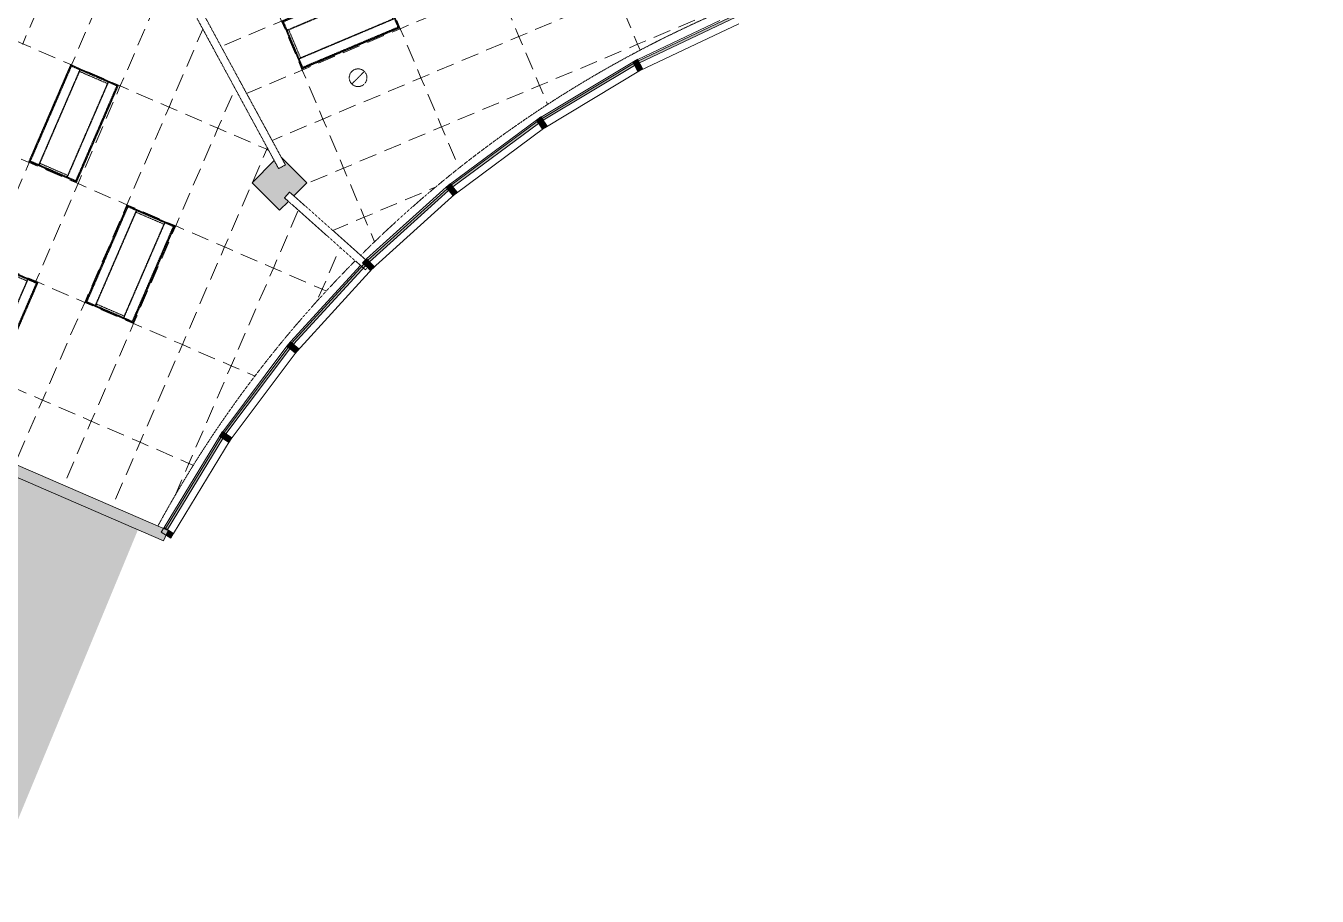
# Model space of a CAD drawing. Header units: inches. Extents: x 488 to 2071, y 800 to 2509.
# Drawn here: x 1433 to 2016, y 800 to 1193 of the extents above; entities that cross this region are included whole.
import ezdxf

# ---------------------------------------------------------------- set-up
doc = ezdxf.new("R2010")
doc.units = ezdxf.units.IN
doc.header["$MEASUREMENT"] = 0
doc.linetypes.add('Demolished', pattern=[0.1875, 0.125, -0.0625])
for name, color, linetype, lineweight in [('A-CLNG', 13, 'Demolished', 9), ('A-CLNG-PATT', 13, 'Demolished', 9), ('A-DETL-GENF', 92, 'Continuous', 9), ('A-GLAZ-CURT', 52, 'Continuous', 13), ('A-GLAZ-CWMG', 51, 'Continuous', 13), ('A-WALL', 113, 'Demolished', 9), ('A-WALL-PATT', 111, 'Continuous', 13), ('E-LITE-EQPM', 33, 'Demolished', 9), ('I-WALL', 2, 'Demolished', 9)]:
    doc.layers.add(name, color=color, linetype=linetype, lineweight=lineweight)

# ---------------------------------------------------------------- blocks, each defined once
blk = doc.blocks.new('System Panel - Glazed-5309337-Level 1 REFLECTED CEILING PLAN DEMOLITION')
at = {"layer": 'A-GLAZ-CURT', "lineweight": 9}
blk.add_hatch(color=7, dxfattribs=at).paths.add_polyline_path([(-24.03, 0.75), (24.03, 0.75), (24.03, 1.75), (-24.03, 1.75)], flags=0)
at = {"layer": 'A-GLAZ-CURT', "color": 8, "lineweight": 20}
for p, q in [((-24.03, 0.75), (-24.03, 1.75)), ((-24.03, 1.75), (24.03, 1.75)), ((24.03, 0.75), (-24.03, 0.75)), ((24.03, 1.75), (24.03, 0.75))]:
    blk.add_line(p, q, dxfattribs=at)
blk = doc.blocks.new('System Panel - Glazed-5309338-Level 1 REFLECTED CEILING PLAN DEMOLITION')
at = {"layer": 'A-GLAZ-CURT', "lineweight": 9}
blk.add_hatch(color=7, dxfattribs=at).paths.add_polyline_path([(-24.03, 0.75), (24.03, 0.75), (24.03, 1.75), (-24.03, 1.75)], flags=0)
at = {"layer": 'A-GLAZ-CURT', "color": 8, "lineweight": 20}
for p, q in [((-24.03, 0.75), (-24.03, 1.75)), ((-24.03, 1.75), (24.03, 1.75)), ((24.03, 0.75), (-24.03, 0.75)), ((24.03, 1.75), (24.03, 0.75))]:
    blk.add_line(p, q, dxfattribs=at)
blk = doc.blocks.new('Rectangular Mullion - 2_5_ x 5_ rectangular-5309353-Level 1 REFLECTED CEILING PLAN DEMOLITION')
at = {"layer": 'A-GLAZ-CWMG', "lineweight": 9}
for p, q in [((1709.14, 1177.43), (1746.19, 1194.97)), ((1710.32, 1172.45), (1754.82, 1193.53))]:
    blk.add_line(p, q, dxfattribs=at)
blk = doc.blocks.new('Rectangular Mullion - 2_5_ x 5_ rectangular-5309350-Level 1 REFLECTED CEILING PLAN DEMOLITION')
at = {"layer": 'A-GLAZ-CWMG', "lineweight": 9}
blk.add_hatch(color=7, dxfattribs=at).paths.add_polyline_path([(0, 2.5), (-2.5, 2.5), (-2.5, -2.5), (-1.96, -2.5), (-2.27, -0.31), (0, 0), (0, 1.06)], flags=0)
at = {"layer": 'A-GLAZ-CWMG', "color": 8, "lineweight": 20}
for p, q in [((-2.5, 2.5), (0, 2.5)), ((-2.5, -2.5), (-2.5, 2.5)), ((0, 2.5), (0, -2.5)), ((0, -2.5), (-2.5, -2.5))]:
    blk.add_line(p, q, dxfattribs=at)
blk = doc.blocks.new('Rectangular Mullion - 2_5_ x 5_ rectangular-5309352-Level 1 REFLECTED CEILING PLAN DEMOLITION')
at = {"layer": 'A-GLAZ-CWMG', "lineweight": 9}
blk.add_hatch(color=7, dxfattribs=at).paths.add_polyline_path([(-1.25, 2.5), (1.25, 2.5), (1.25, -2.5), (-1.25, -2.5), (-1.25, 1.94)], flags=0)
at = {"layer": 'A-GLAZ-CWMG', "color": 8, "lineweight": 20}
for p, q in [((1.25, 2.5), (-1.25, 2.5)), ((-1.25, 2.5), (-1.25, -2.5)), ((1.25, -2.5), (1.25, 2.5)), ((-1.25, -2.5), (1.25, -2.5))]:
    blk.add_line(p, q, dxfattribs=at)
blk = doc.blocks.new('Rectangular Mullion - 2_5_ x 5_ rectangular-5309357-Level 1 REFLECTED CEILING PLAN DEMOLITION')
at = {"layer": 'A-GLAZ-CWMG', "lineweight": 9}
for p, q in [((1495.46, 966.21), (1520.47, 1007.38)), ((1499.73, 963.62), (1525.3, 1005.7))]:
    blk.add_line(p, q, dxfattribs=at)
blk = doc.blocks.new('Rectangular Mullion - 2_5_ x 5_ rectangular-5309358-Level 1 REFLECTED CEILING PLAN DEMOLITION')
at = {"layer": 'A-GLAZ-CWMG', "lineweight": 9}
for p, q in [((1521.87, 1009.45), (1550.86, 1048.07)), ((1525.23, 1005.6), (1555.5, 1045.93))]:
    blk.add_line(p, q, dxfattribs=at)
blk = doc.blocks.new('Rectangular Mullion - 2_5_ x 5_ rectangular-V12-Level 1 REFLECTED CEILING PLAN DEMOLITION')
at = {"layer": 'A-GLAZ-CWMG', "lineweight": 9}
for p, q in [((1552.46, 1050), (1584, 1084.5)), ((1555.43, 1045.84), (1589.45, 1083.06))]:
    blk.add_line(p, q, dxfattribs=at)
blk = doc.blocks.new('L-Recessed-Axis-Duo - 2 x 4-4560001-Level 1 REFLECTED CEILING PLAN DEMOLITION')
at = {"layer": 'E-LITE-EQPM', "color": 7}
for p, q in [((-23.7, 11.7), (-23.7, -11.7)), ((23.7, 11.7), (-23.7, 11.7)), ((23.7, -11.7), (23.7, 11.7)), ((-23.37, 11.26), (-23.37, 11.27)), ((-23.37, 11.14), (-23.37, 11.26)), ((-23.37, 11.14), (23.38, 11.14)), ((23.32, 11.32), (-23.32, 11.32)), ((-23.32, 11.32), (-23.32, -11.32)), ((-23.32, 7.03), (23.32, 7.03)), ((-23.32, 7.02), (23.32, 7.02)), ((-23.32, 6.85), (23.32, 6.85)), ((-22.57, 6.87), (-22.57, -6.87)), ((22.57, -6.87), (22.57, 6.87)), ((23.32, -11.32), (23.32, 11.32)), ((23.38, 11.27), (23.38, 11.26)), ((23.38, 11.26), (23.38, 11.14)), ((-23.37, -11.26), (-23.37, -11.14)), ((-23.37, -11.14), (23.38, -11.14)), ((-23.37, -11.27), (-23.37, -11.26)), ((23.32, -6.85), (-23.32, -6.85)), ((-23.32, -7.02), (23.32, -7.02)), ((-23.32, -7.03), (23.32, -7.03)), ((-23.32, -11.32), (23.32, -11.32)), ((23.38, -11.14), (23.38, -11.26)), ((23.38, -11.26), (23.38, -11.27)), ((-23.7, -11.7), (23.7, -11.7))]:
    blk.add_line(p, q, dxfattribs=at)
for points, knots in [([(-23.64, 11.64), (-23.65, 11.65), (-23.65, 11.65), (-23.66, 11.66), (-23.67, 11.67), (-23.68, 11.68), (-23.68, 11.68), (-23.69, 11.69), (-23.69, 11.69), (-23.7, 11.7), (-23.7, 11.7), (-23.7, 11.7), (-23.7, 11.7)], [0, 0, 0, 0, 0.166667, 0.25, 0.333333, 0.416667, 0.5, 0.583333, 0.666667, 0.75, 0.833333, 1, 1, 1, 1]), ([(23.64, 11.64), (23.65, 11.65), (23.65, 11.65), (23.66, 11.66), (23.67, 11.67), (23.68, 11.68), (23.68, 11.68), (23.69, 11.69), (23.69, 11.69), (23.7, 11.7), (23.7, 11.7), (23.7, 11.7), (23.7, 11.7)], [0, 0, 0, 0, 0.166667, 0.25, 0.333333, 0.416667, 0.5, 0.583333, 0.666667, 0.75, 0.833333, 1, 1, 1, 1]), ([(-23.7, -11.7), (-23.7, -11.7), (-23.7, -11.7), (-23.7, -11.7), (-23.69, -11.69), (-23.69, -11.69), (-23.68, -11.68), (-23.68, -11.68), (-23.67, -11.67), (-23.66, -11.66), (-23.65, -11.65), (-23.65, -11.65), (-23.64, -11.64)], [-1, -1, -1, -1, -0.833333, -0.75, -0.666667, -0.583333, -0.5, -0.416667, -0.333333, -0.25, -0.166667, 0, 0, 0, 0]), ([(23.64, -11.64), (23.65, -11.65), (23.65, -11.65), (23.66, -11.66), (23.67, -11.67), (23.68, -11.68), (23.68, -11.68), (23.69, -11.69), (23.69, -11.69), (23.7, -11.7), (23.7, -11.7), (23.7, -11.7), (23.7, -11.7)], [0, 0, 0, 0, 0.166667, 0.25, 0.333333, 0.416667, 0.5, 0.583333, 0.666667, 0.75, 0.833333, 1, 1, 1, 1])]:
    blk.add_open_spline(points, degree=3, knots=knots, dxfattribs=at)
blk = doc.blocks.new('L-Recessed Circular - Downlight - 8_-5329117-Level 1 REFLECTED CEILING PLAN DEMOLITION')
at = {"layer": 'E-LITE-EQPM', "color": 7}
for q in [(-2.83, -2.83), (2.83, 2.83)]:
    blk.add_line((0, 0), q, dxfattribs=at)
for start, end in [(360, 180), (180, 360)]:
    blk.add_arc((0, 0), 4, start, end, dxfattribs=at)

msp = doc.modelspace()

# ---------------------------------------------------------------- hatches: boundary and pattern name
at = {"layer": 'A-CLNG-PATT', "lineweight": 13}
h = msp.add_hatch(dxfattribs=at)
h.set_pattern_fill('FP_10', color=10, style=0, pattern_type=2)
h.set_pattern_definition([(202.835, (1480.9, 1478.76), (-53.55195, 3.49126), [4, -4, 8, -4, -28]), (202.835, (1480.9, 1478.76), (-53.55195, 3.49126), [-20, 8, -4, 8, -4, -4]), (202.835, (1480.9, 1478.76), (-53.55195, 3.49126), [-44, 4, 0]), (112.835, (1480.9, 1478.76), (34.924, 40.7468), [4, -4, 8, -4, -4]), (112.835, (1480.9, 1478.76), (34.924, 40.7468), [-20, 4, 0])])
h.paths.add_polyline_path([(1584.15, 1089.05), (1595.06, 1099.59), (1606.28, 1109.8), (1617.78, 1119.69), (1629.56, 1129.25), (1641.61, 1138.46), (1653.92, 1147.32), (1666.48, 1155.82), (1679.28, 1163.96), (1692.31, 1171.72), (1705.56, 1179.11), (1719.02, 1186.11), (1732.67, 1192.73), (1744.85, 1198.2), (1743.76, 1200.84), (1728.73, 1194.37), (1655.81, 1363.61), (1466.46, 1283.88), (1548.31, 1133.26), (1559.85, 1121.72), (1554, 1115.86), (1583.99, 1089.19)], flags=0)
h.paths.add_polyline_path([(1582.96, 1165.16), (1581.92, 1165.29), (1580.96, 1165.69), (1580.13, 1166.33), (1579.49, 1167.16), (1579.09, 1168.12), (1578.96, 1169.16), (1579.09, 1170.19), (1579.49, 1171.16), (1580.13, 1171.99), (1580.96, 1172.62), (1581.92, 1173.02), (1582.96, 1173.16), (1583.99, 1173.02), (1584.96, 1172.62), (1585.79, 1171.99), (1586.42, 1171.16), (1586.82, 1170.19), (1586.96, 1169.16), (1586.82, 1168.12), (1586.42, 1167.16), (1585.79, 1166.33), (1584.96, 1165.69), (1583.99, 1165.29)], flags=0)
h.paths.add_polyline_path([(1557.84, 1173.22), (1548.76, 1194.79), (1592.44, 1213.18), (1601.53, 1191.62), (1557.96, 1173.27)], flags=0)
h.paths.add_polyline_path([(1730.55, 1198.97), (1742.42, 1204.08), (1739.96, 1210), (1756.13, 1216.7), (1761, 1204.95), (1858.94, 1245.51), (1857.5, 1249.08), (1868.61, 1253.59), (1833.49, 1339.98), (1836.74, 1341.3), (1873.17, 1251.67), (1862.06, 1247.15), (1862.2, 1246.86), (2002.84, 1305.12), (2002.84, 1321.27), (2015.8, 1321.27), (2015.8, 1474.97), (1964.48, 1474.97), (1964.48, 1456.81), (1832.71, 1456.81), (1832.71, 1474.97), (1808.8, 1474.97), (1808.8, 1410.03), (1821.67, 1378.35), (1818.43, 1377.04), (1808.8, 1400.73), (1808.8, 1396.5), (1733.92, 1396.5), (1659.04, 1364.97), (1729.75, 1200.84)], flags=0)
h.paths.add_polyline_path([(1672.05, 1202.16), (1671.01, 1202.29), (1670.05, 1202.69), (1669.22, 1203.33), (1668.58, 1204.16), (1668.18, 1205.12), (1668.05, 1206.16), (1668.18, 1207.19), (1668.58, 1208.16), (1669.22, 1208.99), (1670.05, 1209.62), (1671.01, 1210.02), (1672.05, 1210.16), (1673.08, 1210.02), (1674.05, 1209.62), (1674.9, 1208.96), (1675.51, 1208.16), (1675.91, 1207.19), (1676.05, 1206.16), (1675.91, 1205.12), (1675.51, 1204.16), (1674.88, 1203.33), (1674.05, 1202.69), (1673.08, 1202.29)], flags=0)
h.paths.add_polyline_path([(1645.83, 1210.27), (1636.75, 1231.84), (1680.44, 1250.24), (1689.52, 1228.67), (1645.96, 1210.33)], flags=0)
h.paths.add_polyline_path([(1553.96, 1233.16), (1552.92, 1233.29), (1551.96, 1233.69), (1551.13, 1234.33), (1550.49, 1235.16), (1550.09, 1236.12), (1549.96, 1237.16), (1550.09, 1238.19), (1550.49, 1239.16), (1551.24, 1240.07), (1551.96, 1240.62), (1552.92, 1241.02), (1553.96, 1241.16), (1554.99, 1241.02), (1555.96, 1240.62), (1556.79, 1239.99), (1557.42, 1239.16), (1557.82, 1238.19), (1557.96, 1237.16), (1557.82, 1236.12), (1557.42, 1235.16), (1556.79, 1234.33), (1555.96, 1233.69), (1554.99, 1233.29)], flags=0)
h.paths.add_polyline_path([(1529.9, 1239.57), (1520.82, 1261.14), (1564.5, 1279.54), (1573.58, 1257.97), (1530.02, 1239.63)], flags=0)
h.paths.add_polyline_path([(1735.06, 1248.31), (1725.98, 1269.88), (1769.69, 1288.24), (1778.75, 1266.71), (1736.71, 1249.01)], flags=0)
h.paths.add_polyline_path([(1779.15, 1267.3), (1778.74, 1268.26), (1770.06, 1288.87), (1813.75, 1307.27), (1822.83, 1285.7), (1779.21, 1267.33)], flags=0)
h.paths.add_polyline_path([(1641.96, 1269.16), (1640.92, 1269.29), (1639.96, 1269.69), (1639.13, 1270.33), (1638.49, 1271.16), (1638.09, 1272.12), (1637.96, 1273.16), (1638.09, 1274.19), (1638.49, 1275.16), (1639.13, 1275.99), (1639.97, 1276.63), (1640.92, 1277.02), (1641.96, 1277.16), (1642.99, 1277.02), (1643.96, 1276.62), (1644.79, 1275.99), (1645.42, 1275.16), (1645.82, 1274.19), (1645.96, 1273.16), (1645.82, 1272.12), (1645.42, 1271.16), (1644.79, 1270.33), (1643.96, 1269.69), (1642.99, 1269.29)], flags=0)
h.paths.add_polyline_path([(1617.89, 1276.63), (1608.81, 1298.2), (1652.5, 1316.59), (1661.58, 1295.02), (1618.1, 1276.72)], flags=0)
h.paths.add_polyline_path([(1536.96, 1278.16), (1535.92, 1278.29), (1534.96, 1278.69), (1534.13, 1279.33), (1533.49, 1280.16), (1533.09, 1281.12), (1532.96, 1282.16), (1533.09, 1283.19), (1533.49, 1284.16), (1534.13, 1284.99), (1534.96, 1285.62), (1535.92, 1286.02), (1536.96, 1286.16), (1537.99, 1286.02), (1538.96, 1285.62), (1539.79, 1284.99), (1540.42, 1284.16), (1540.82, 1283.19), (1540.96, 1282.16), (1540.82, 1281.12), (1540.38, 1280.1), (1539.79, 1279.33), (1538.9, 1278.67), (1537.99, 1278.29)], flags=0)
h.paths.add_polyline_path([(1876.9, 1281.29), (1867.82, 1302.86), (1911.52, 1321.22), (1920.59, 1299.69), (1878.89, 1282.13)], flags=0)
h.paths.add_polyline_path([(1920.59, 1299.69), (1920.59, 1299.69), (1920.78, 1299.7)], flags=0)
h.paths.add_polyline_path([(1920.95, 1299.84), (1911.87, 1321.41), (1955.56, 1339.81), (1964.64, 1318.24), (1922.16, 1300.35)], flags=0)
h.paths.add_polyline_path([(1707.51, 1313.75), (1698.43, 1335.32), (1742.13, 1353.67), (1751.2, 1332.14), (1707.9, 1313.91)], flags=0)
h.paths.add_polyline_path([(1623.96, 1314.16), (1622.92, 1314.29), (1621.96, 1314.69), (1621.13, 1315.33), (1620.49, 1316.16), (1620.09, 1317.12), (1619.96, 1318.16), (1620.09, 1319.19), (1620.49, 1320.16), (1621.13, 1320.99), (1621.96, 1321.62), (1622.92, 1322.02), (1623.96, 1322.16), (1624.99, 1322.02), (1625.96, 1321.62), (1626.79, 1320.99), (1627.42, 1320.16), (1627.82, 1319.19), (1627.96, 1318.16), (1627.82, 1317.12), (1627.42, 1316.16), (1626.79, 1315.33), (1625.96, 1314.69), (1624.99, 1314.29)], flags=0)
h.paths.add_polyline_path([(1964.64, 1318.24), (1964.64, 1318.24), (1964.64, 1318.24)], flags=0)
h.paths.add_polyline_path([(1751.59, 1332.74), (1750.98, 1334.2), (1742.51, 1354.31), (1786.2, 1372.7), (1795.28, 1351.14), (1752.17, 1332.98)], flags=0)
h.paths.add_polyline_path([(1848.38, 1347.41), (1839.3, 1368.97), (1882.99, 1387.37), (1892.07, 1365.8), (1849.14, 1347.73)], flags=0)
h.paths.add_polyline_path([(1937.43, 1384.9), (1928.35, 1406.47), (1972.04, 1424.87), (1981.12, 1403.3), (1940.7, 1386.28)], flags=0)
h.paths.add_polyline_path([(1875.22, 1410.6), (1866.14, 1432.17), (1909.82, 1450.57), (1918.9, 1429), (1878.47, 1411.97)], flags=0)
h.paths.add_polyline_path([(1897.43, 1458.56), (1962.73, 1458.56), (1962.73, 1474.97), (1834.46, 1474.97), (1834.46, 1458.56), (1872.7, 1458.56)], flags=0)
h.paths.add_polyline_path([(2015.8, 1478.47), (2015.8, 1645.02), (1987.3, 1645.02), (1987.3, 1645.27), (1908.3, 1645.27), (1908.3, 1584.46), (1808.8, 1584.45), (1808.8, 1478.47), (1832.71, 1478.47), (1832.71, 1540.58), (1876.5, 1540.58), (1894.04, 1547.97), (1897.15, 1540.58), (1950, 1540.58), (1948.24, 1544.75), (1969.81, 1553.83), (1978.89, 1532.26), (1964.48, 1526.19), (1964.48, 1478.47), (1988.3, 1478.47)], flags=0)
h.paths.add_polyline_path([(1962.73, 1478.47), (1962.73, 1525.46), (1957.32, 1523.18), (1950.73, 1538.83), (1897.89, 1538.83), (1903.12, 1526.4), (1881.56, 1517.32), (1872.5, 1538.83), (1834.46, 1538.83), (1834.46, 1478.47), (1961.06, 1478.47)], flags=0)
h.paths.add_polyline_path([(1950.75, 1583.06), (1950.16, 1584.47), (1954.12, 1584.46), (1951.08, 1583.2)], flags=0)
h.paths.add_polyline_path([(1961.59, 1588.22), (1948.61, 1588.22), (1944.63, 1597.84), (1959.41, 1603.96), (1965.53, 1589.18), (1963.22, 1588.22)], flags=0)
h = msp.add_hatch(dxfattribs=at)
h.set_pattern_fill('FP_9', color=10, style=0, pattern_type=2)
h.set_pattern_definition([(66.62, (1456.58, 1121.347), (41.0772, 34.535), [4, -4, 8, -4, -28]), (66.62, (1456.58, 1121.347), (41.0772, 34.535), [-20, 8, -4, 8, -4, -4]), (66.62, (1456.58, 1121.347), (41.0772, 34.535), [-44, 4, 0]), (336.62, (1456.58, 1121.347), (2.982, -53.583), [4, -4, 8, -4, -4]), (336.62, (1456.58, 1121.347), (2.982, -53.583), [-20, 4, 0])])
h.paths.add_polyline_path([(1492.59, 966.88), (1499.91, 979.91), (1507.61, 992.75), (1515.68, 1005.37), (1524.09, 1017.75), (1532.86, 1029.88), (1541.97, 1041.77), (1551.42, 1053.39), (1561.19, 1064.73), (1571.27, 1075.8), (1581.67, 1086.57), (1551.52, 1113.38), (1547.48, 1109.34), (1535.11, 1121.72), (1545.14, 1131.76), (1461.54, 1285.61), (1463.75, 1286.54), (1413.83, 1307.22), (1302.26, 1049.16), (1340.5, 1032.63), (1339.91, 1031.27), (1376.76, 1015.72), (1377.21, 1016.76), (1492.57, 966.88)], flags=0)
h.paths.add_polyline_path([(1419.6, 1033.08), (1398.12, 1042.37), (1416.93, 1085.88), (1438.41, 1076.59), (1419.67, 1033.25)], flags=0)
h.paths.add_polyline_path([(1374.63, 1052.55), (1353.15, 1061.84), (1371.96, 1105.35), (1393.44, 1096.06), (1376.52, 1056.92)], flags=0)
h.paths.add_polyline_path([(1481.4, 1058.68), (1459.92, 1067.97), (1478.73, 1111.48), (1500.21, 1102.19), (1482.11, 1060.31)], flags=0)
h.paths.add_polyline_path([(1455.92, 1122.14), (1434.44, 1131.43), (1453.25, 1174.94), (1474.73, 1165.65), (1456.96, 1124.55)], flags=0)
h.paths.add_polyline_path([(1412.78, 1140.8), (1391.3, 1150.08), (1410.11, 1193.59), (1431.59, 1184.31), (1413.07, 1141.46)], flags=0)
at = {"layer": 'A-DETL-GENF'}
h = msp.add_hatch(color=9, dxfattribs=at)
h.paths.add_polyline_path([(771.32, 799.94), (1415.16, 799.94), (1483.65, 965.29), (1375.23, 1012.17), (1376.16, 1014.32), (1339.44, 1030.19), (1338.51, 1028.04), (1114.81, 1124.75), (1093.18, 1072.51), (997.03, 1112.34), (954.85, 1010.5), (916.3, 1027.18), (826.76, 811), (771.32, 833.96), (909.06, 1166.51), (870.12, 1183.37), (905.88, 1265.96), (939.16, 1252.24), (940.58, 1255.52), (940.53, 1255.55), (943.21, 1262.01), (943.36, 1261.95), (959.26, 1298.66), (958.51, 1298.97), (996.19, 1389.93), (798.83, 1471.68), (838.32, 1567.02), (675.57, 1959.93), (630.52, 1928.39), (509.26, 1978.61), (488.05, 1927.42), (488.05, 799.94), (724.28, 799.94)], flags=0)
h.paths.add_polyline_path([(1090.47, 1079.05), (1112.14, 1131.36), (1229.59, 1080.58), (1281.61, 1206.16), (1128.27, 1269.67), (1102.37, 1206.86), (1094.97, 1209.91), (1124.02, 1280.36), (1040.85, 1314.66), (990.12, 1192.17), (1069.67, 1159.22), (1061.02, 1138.33), (1056.4, 1140.24), (1063.14, 1156.51), (988.2, 1187.55), (981.85, 1172.21), (981.03, 1172.55), (965.78, 1135.57), (966.54, 1135.25), (964.82, 1131.09), (1039.75, 1100.05), (1041.09, 1103.29), (1045.71, 1101.38), (1044.37, 1098.14), (1088.56, 1079.84)], flags=0)
h.paths.add_polyline_path([(1283.14, 1209.85), (1287.81, 1221.14), (1134.45, 1284.66), (1129.79, 1273.37), (1280.46, 1210.96)], flags=0)
h.paths.add_polyline_path([(1289.34, 1224.83), (1336.22, 1338), (1221.09, 1385.69), (1246.74, 1447.62), (1198.68, 1467.53), (1196.96, 1463.37), (1192.34, 1465.28), (1194.06, 1469.44), (1118.01, 1500.94), (1116.29, 1496.78), (1114.95, 1497.34), (1099.7, 1460.36), (1100.98, 1459.83), (1095.03, 1445.46), (1171.08, 1413.96), (1177.03, 1428.33), (1181.65, 1426.42), (1173.78, 1407.43), (1093.12, 1440.84), (1042.38, 1318.35), (1125.55, 1284.06), (1154.48, 1354.23), (1161.88, 1351.18), (1135.97, 1288.36), (1288.81, 1225.06)], flags=0)
h.paths.add_polyline_path([(1338.13, 1342.62), (1375.21, 1432.15), (1292.74, 1466.31), (1291.68, 1465.88), (1289.76, 1470.49), (1294.44, 1472.43), (1263.33, 1547.55), (1207.65, 1524.49), (1195.14, 1554.69), (1170.66, 1544.54), (1170.3, 1545.41), (1133.35, 1530.1), (1133.71, 1529.24), (1128.91, 1527.25), (1119.93, 1505.56), (1247.17, 1452.85), (1252.81, 1455.19), (1254.72, 1450.57), (1253.1, 1449.9), (1234.13, 1404.09), (1257.46, 1394.43), (1250.96, 1378.73), (1336.22, 1343.41)], flags=0)
h.paths.add_polyline_path([(1246.34, 1380.64), (1250.93, 1391.72), (1232.21, 1399.47), (1227.62, 1388.39), (1238.78, 1383.77)], flags=0)
h.paths.add_polyline_path([(1210.36, 1531.02), (1261.41, 1552.17), (1257.59, 1561.41), (1206.53, 1540.26), (1209.56, 1532.94)], flags=0)
at = {"layer": 'A-WALL', "linetype": 'Continuous'}
msp.add_hatch(color=250, dxfattribs=at).paths.add_polyline_path([(1547.48, 1109.34), (1551.52, 1113.38), (1549.72, 1114.99), (1552.04, 1117.6), (1554, 1115.86), (1559.85, 1121.72), (1548.31, 1133.26), (1550.17, 1129.83), (1547.1, 1128.16), (1545.14, 1131.76), (1535.11, 1121.72), (1545.14, 1111.68)], flags=0)
at = {"layer": 'A-WALL-PATT', "lineweight": 9}
h = msp.add_hatch(color=7, dxfattribs=at)
h.paths.add_polyline_path([(1495.22, 960.29), (1497.2, 964.88), (1377.21, 1016.76), (1375.23, 1012.17), (1492.57, 961.43)], flags=0)
h.paths.add_polyline_path([(1338.51, 1028.04), (1340.5, 1032.63), (1112.14, 1131.36), (1110.22, 1126.74), (1328.73, 1032.27)], flags=0)

# ---------------------------------------------------------------- linework, layer by layer
at = {"layer": 'A-CLNG', "color": 7}
for p, q in [((1601.53, 1191.62), (1592.44, 1213.18)), ((1548.76, 1194.79), (1557.84, 1173.22)), ((1557.84, 1173.22), (1601.53, 1191.62)), ((1453.25, 1174.94), (1434.44, 1131.43)), ((1474.73, 1165.65), (1453.25, 1174.94)), ((1455.92, 1122.14), (1474.73, 1165.65)), ((1434.44, 1131.43), (1455.92, 1122.14)), ((1478.73, 1111.48), (1459.92, 1067.97)), ((1500.21, 1102.19), (1478.73, 1111.48)), ((1481.4, 1058.68), (1500.21, 1102.19)), ((1438.41, 1076.59), (1416.93, 1085.88)), ((1419.6, 1033.08), (1438.41, 1076.59)), ((1459.92, 1067.97), (1481.4, 1058.68))]:
    msp.add_line(p, q, dxfattribs=at)
for centre, radius, start, end in [((1955.43, 715.4), 526.75, 113.56468, 134.81701), ((1582.96, 1169.16), 4, 0, 180), ((1582.96, 1169.16), 4, 180, 0), ((1955.43, 715.4), 526.75, 135.19837, 151.48305)]:
    msp.add_arc(centre, radius, start, end, dxfattribs=at)
at = {"layer": 'A-WALL', "color": 8, "linetype": 'Continuous', "lineweight": 20}
for p, q in [((1535.11, 1121.72), (1545.14, 1131.76)), ((1548.31, 1133.26), (1559.85, 1121.72)), ((1547.48, 1109.34), (1535.11, 1121.72)), ((1559.85, 1121.72), (1554, 1115.86)), ((1551.52, 1113.38), (1547.48, 1109.34))]:
    msp.add_line(p, q, dxfattribs=at)
at = {"layer": 'A-WALL', "linetype": 'Continuous'}
for p, q in [((1545.14, 1131.76), (1547.1, 1128.16)), ((1550.17, 1129.83), (1548.31, 1133.26)), ((1547.1, 1128.16), (1550.17, 1129.83)), ((1552.04, 1117.6), (1549.72, 1114.99)), ((1549.72, 1114.99), (1551.52, 1113.38)), ((1554, 1115.86), (1552.04, 1117.6))]:
    msp.add_line(p, q, dxfattribs=at)
at = {"layer": 'I-WALL', "color": 250, "lineweight": 20}
for p, q in [((1545.14, 1131.76), (1461.54, 1285.61)), ((1466.46, 1283.88), (1548.31, 1133.26)), ((1586.24, 1082.51), (1551.52, 1113.38)), ((1554, 1115.86), (1588.57, 1085.13)), ((1588.57, 1085.13), (1586.24, 1082.51))]:
    msp.add_line(p, q, dxfattribs=at)
at = {"layer": 'I-WALL', "color": 7}
for p, q in [((1547.1, 1128.16), (1545.14, 1131.76)), ((1548.31, 1133.26), (1550.17, 1129.83)), ((1550.17, 1129.83), (1547.1, 1128.16)), ((1549.72, 1114.99), (1552.04, 1117.6)), ((1551.52, 1113.38), (1549.72, 1114.99)), ((1552.04, 1117.6), (1554, 1115.86))]:
    msp.add_line(p, q, dxfattribs=at)
at = {"layer": 'I-WALL', "color": 8, "linetype": 'Continuous', "lineweight": 20}
for p, q in [((1377.21, 1016.76), (1497.2, 964.88)), ((1495.22, 960.29), (1375.23, 1012.17)), ((1497.2, 964.88), (1495.22, 960.29))]:
    msp.add_line(p, q, dxfattribs=at)

# ---------------------------------------------------------------- block references
at = {"layer": 'A-GLAZ-CURT', "lineweight": 9}
for name, p, rotation in [('System Panel - Glazed-5309337-Level 1 REFLECTED CEILING PLAN DEMOLITION', (1732.04, 1185.5), 25.33864241505247), ('System Panel - Glazed-5309338-Level 1 REFLECTED CEILING PLAN DEMOLITION', (1687.52, 1161.69), 30.94737412604792), ('System Panel - Glazed-5309338-Level 1 REFLECTED CEILING PLAN DEMOLITION', (1645.52, 1133.66), 36.48755271793333), ('System Panel - Glazed-5309338-Level 1 REFLECTED CEILING PLAN DEMOLITION', (1606.42, 1101.71), 42.02773130981821), ('System Panel - Glazed-5309338-Level 1 REFLECTED CEILING PLAN DEMOLITION', (1570.59, 1066.13), 47.56790990170371), ('System Panel - Glazed-5309338-Level 1 REFLECTED CEILING PLAN DEMOLITION', (1538.37, 1027.26), 53.10808849358863), ('System Panel - Glazed-5309337-Level 1 REFLECTED CEILING PLAN DEMOLITION', (1510.07, 985.45), 58.71682020458391)]:
    msp.add_blockref(name, p, dxfattribs=dict(at, rotation=rotation))
at = {"layer": 'A-GLAZ-CWMG', "lineweight": 9}
for name in ['Rectangular Mullion - 2_5_ x 5_ rectangular-5309353-Level 1 REFLECTED CEILING PLAN DEMOLITION', 'Rectangular Mullion - 2_5_ x 5_ rectangular-V12-Level 1 REFLECTED CEILING PLAN DEMOLITION', 'Rectangular Mullion - 2_5_ x 5_ rectangular-5309358-Level 1 REFLECTED CEILING PLAN DEMOLITION', 'Rectangular Mullion - 2_5_ x 5_ rectangular-5309357-Level 1 REFLECTED CEILING PLAN DEMOLITION']:
    msp.add_blockref(name, (0, 0), dxfattribs=at)
for name, p, rotation in [('Rectangular Mullion - 2_5_ x 5_ rectangular-5309358-Level 1 REFLECTED CEILING PLAN DEMOLITION', (-124.7, 790.59), 337.8392856324593), ('Rectangular Mullion - 2_5_ x 5_ rectangular-5309358-Level 1 REFLECTED CEILING PLAN DEMOLITION', (-122.41, 589.34), 343.3794642243447), ('Rectangular Mullion - 2_5_ x 5_ rectangular-5309358-Level 1 REFLECTED CEILING PLAN DEMOLITION', (-100.69, 389.25), 348.9196428162296), ('Rectangular Mullion - 2_5_ x 5_ rectangular-5309350-Level 1 REFLECTED CEILING PLAN DEMOLITION', (1496.3, 962.78), 238.7168202045839)]:
    msp.add_blockref(name, p, dxfattribs=dict(at, rotation=rotation))
at = {"layer": 'A-GLAZ-CWMG', "lineweight": 9, "extrusion": (0, 0, -1)}
for p, rotation in [((-1709.19, 1174.69), 151.8227151698946), ((-1665.84, 1148.69), 146.2825365780094), ((-1625.2, 1118.63), 140.7423579861242), ((-1587.65, 1084.79), 135.2021793942391), ((-1553.54, 1047.48), 129.6620008023539), ((-1523.19, 1007.05), 124.1218222104687)]:
    msp.add_blockref('Rectangular Mullion - 2_5_ x 5_ rectangular-5309352-Level 1 REFLECTED CEILING PLAN DEMOLITION', p, dxfattribs=dict(at, rotation=rotation))
at = {"layer": 'E-LITE-EQPM', "color": 7, "extrusion": (0, 0, -1)}
for p, rotation in [((-1575.14, 1193.2), 157.165032981107), ((-1454.59, 1148.54), 113.3801695892027), ((-1480.07, 1085.08), 113.3801695892027), ((-1418.26, 1059.48), 113.3801695892027)]:
    msp.add_blockref('L-Recessed-Axis-Duo - 2 x 4-4560001-Level 1 REFLECTED CEILING PLAN DEMOLITION', p, dxfattribs=dict(at, rotation=rotation))
at = {"layer": 'E-LITE-EQPM', "color": 7}
msp.add_blockref('L-Recessed Circular - Downlight - 8_-5329117-Level 1 REFLECTED CEILING PLAN DEMOLITION', (1582.96, 1169.16), dxfattribs=at)

doc.saveas('drawing.dxf')
